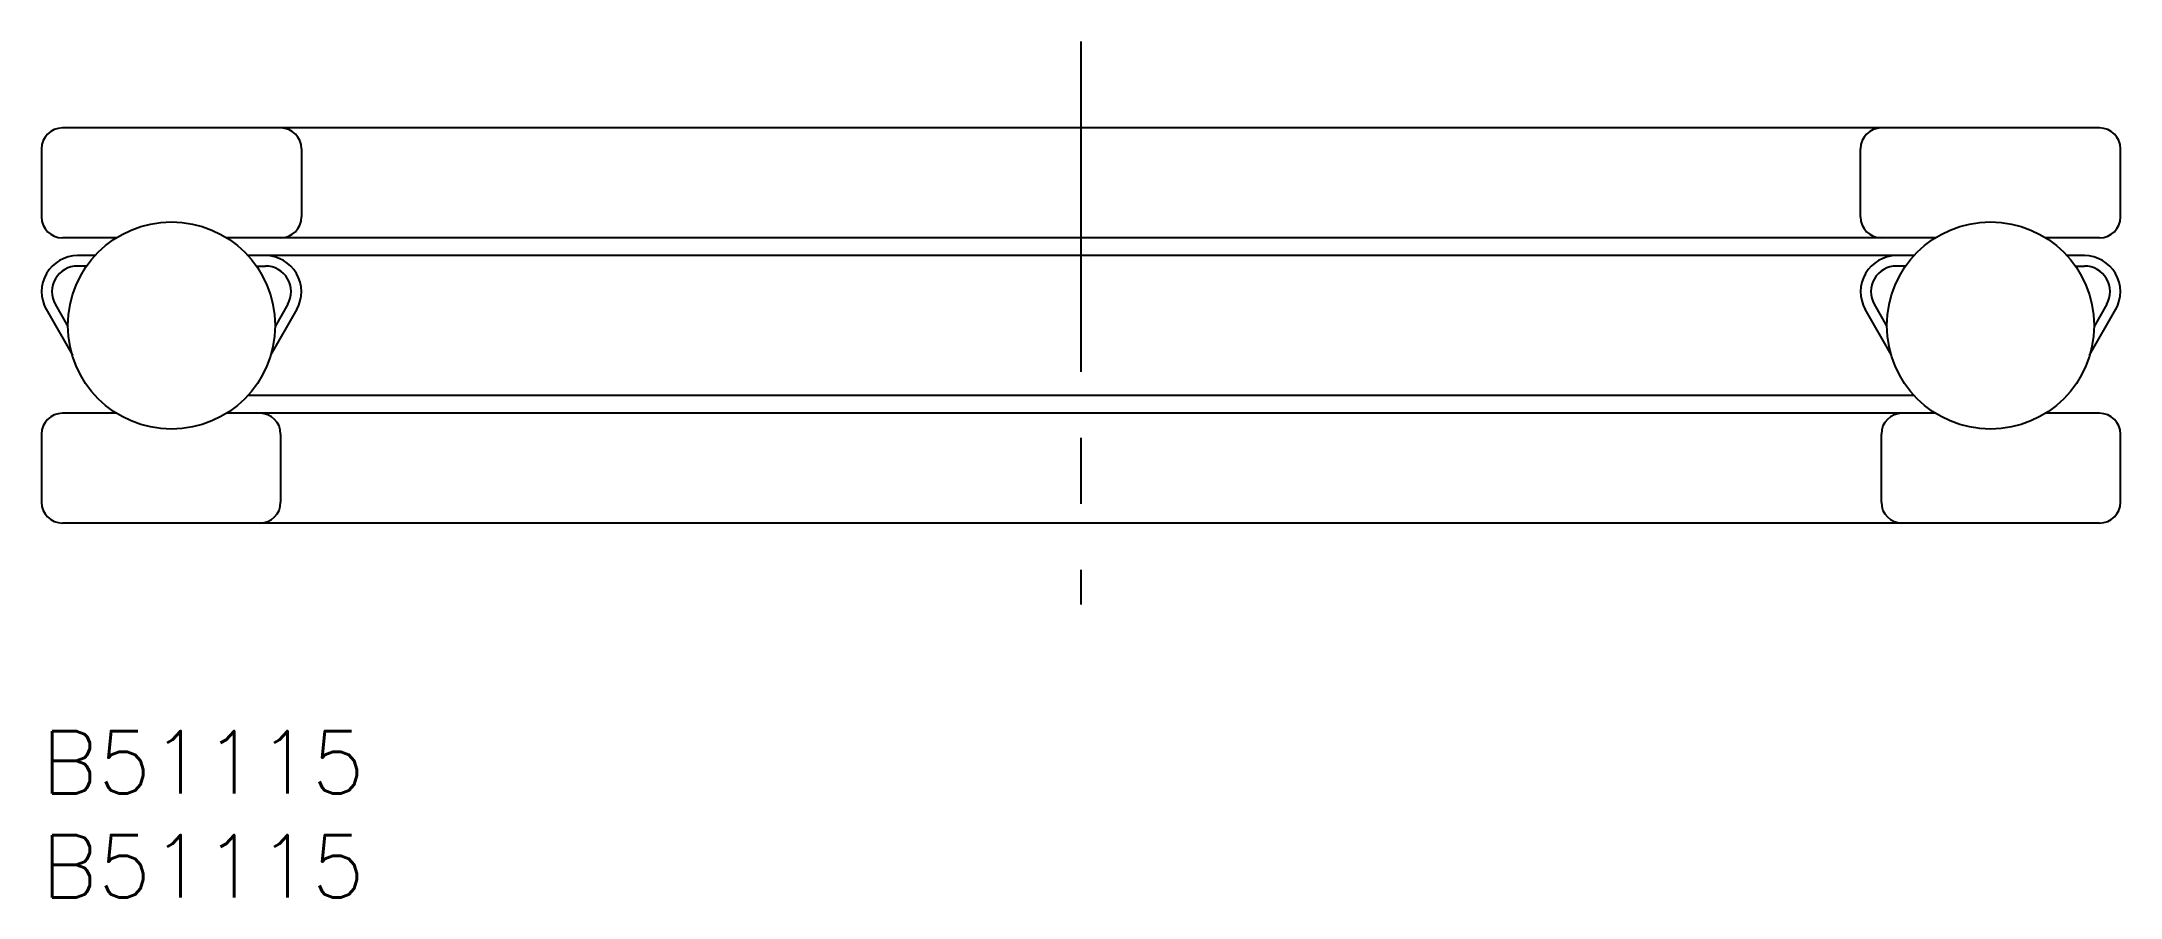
# Model space of a CAD drawing. Extents: x 0 to 100, y -8 to 33.
import ezdxf

# ---------------------------------------------------------------- set-up
doc = ezdxf.new("R2010")
doc.units = 0
doc.header["$LTSCALE"] = 0.5
doc.linetypes.add('CENTER', pattern=[50.8, 31.75, -6.35, 6.35, -6.35])
for name, color, linetype in [('MSM_CENTER', 1, 'CENTER'), ('MSM_CONTINUOUS', 7, 'CONTINUOUS'), ('MSM_PART_NUMBER', 7, 'CONTINUOUS')]:
    doc.layers.add(name, color=color, linetype=linetype)
doc.styles.get("Standard").update_dxf_attribs({"font": 'txt.shx', "height": 3, "bigfont": 'bigfont.shx'})

msp = doc.modelspace()

# ---------------------------------------------------------------- linework, layer by layer
at = {"layer": 'MSM_CENTER'}
msp.add_line((50, 33.15), (50, 6.09), dxfattribs=at)
at = {"layer": 'MSM_CONTINUOUS'}
for p, q in [((99, 29), (1, 29)), ((0, 28), (0, 24.72)), ((12.5, 28), (12.5, 24.72)), ((87.5, 24.72), (87.5, 28)), ((100, 24.72), (100, 28)), ((3.61, 23.72), (1, 23.72)), ((91.11, 23.72), (8.89, 23.72)), ((99, 23.72), (96.39, 23.72)), ((2.57, 22.86), (1.73, 22.86)), ((2.17, 22.36), (1.73, 22.36)), ((90.07, 22.86), (9.93, 22.86)), ((10.33, 22.36), (10.77, 22.36)), ((89.67, 22.36), (89.23, 22.36)), ((98.27, 22.86), (97.43, 22.86)), ((97.83, 22.36), (98.27, 22.36)), ((0.22, 20.28), (1.48, 18.07)), ((0.66, 20.52), (1.27, 19.45)), ((12.28, 20.28), (11.02, 18.07)), ((11.84, 20.52), (11.23, 19.45)), ((88.98, 18.07), (87.72, 20.28)), ((88.16, 20.52), (88.77, 19.45)), ((98.52, 18.07), (99.78, 20.28)), ((99.34, 20.52), (98.73, 19.45)), ((90.07, 16.14), (9.93, 16.14)), ((3.61, 15.28), (1, 15.28)), ((91.11, 15.28), (8.89, 15.28)), ((99, 15.28), (96.39, 15.28)), ((0, 14.28), (0, 11)), ((11.5, 14.28), (11.5, 11)), ((88.5, 11), (88.5, 14.28)), ((100, 11), (100, 14.28)), ((99, 10), (1, 10))]:
    msp.add_line(p, q, dxfattribs=at)
for centre in [(6.25, 19.5), (93.75, 19.5)]:
    msp.add_circle(centre, 4.98, dxfattribs=at)
for centre, radius, start, end in [((1, 28), 1, 90, 180), ((11.5, 28), 1, 360, 90), ((88.5, 28), 1, 90, 180), ((99, 28), 1, 360, 90), ((1, 24.72), 1, 180, 270), ((11.5, 24.72), 1, 270, 0), ((88.5, 24.72), 1, 180, 270), ((99, 24.72), 1, 270, 360), ((1.73, 21.13), 1.73, 90, 209.55), ((1.73, 21.13), 1.23, 90, 209.55), ((10.77, 21.13), 1.73, 330.45, 90), ((10.77, 21.13), 1.23, 330.45, 90), ((89.23, 21.13), 1.73, 90, 209.55), ((89.23, 21.13), 1.23, 90, 209.55), ((98.27, 21.13), 1.73, 330.45, 90), ((98.27, 21.13), 1.23, 330.45, 90), ((1, 14.28), 1, 90, 180), ((10.5, 14.28), 1, 360, 90), ((89.5, 14.28), 1, 90, 180), ((99, 14.28), 1, 0, 90), ((89.5, 11), 1, 180, 270), ((99, 11), 1, 270, 0), ((1, 11), 1, 180, 270), ((10.5, 11), 1, 270, 0)]:
    msp.add_arc(centre, radius, start, end, dxfattribs=at)

# ---------------------------------------------------------------- texts
at = {"layer": 'MSM_PART_NUMBER'}
for p in [(0, -3), (0, -8)]:
    msp.add_text('B51115', height=3, dxfattribs=at).set_placement(p)

doc.saveas('drawing.dxf')
